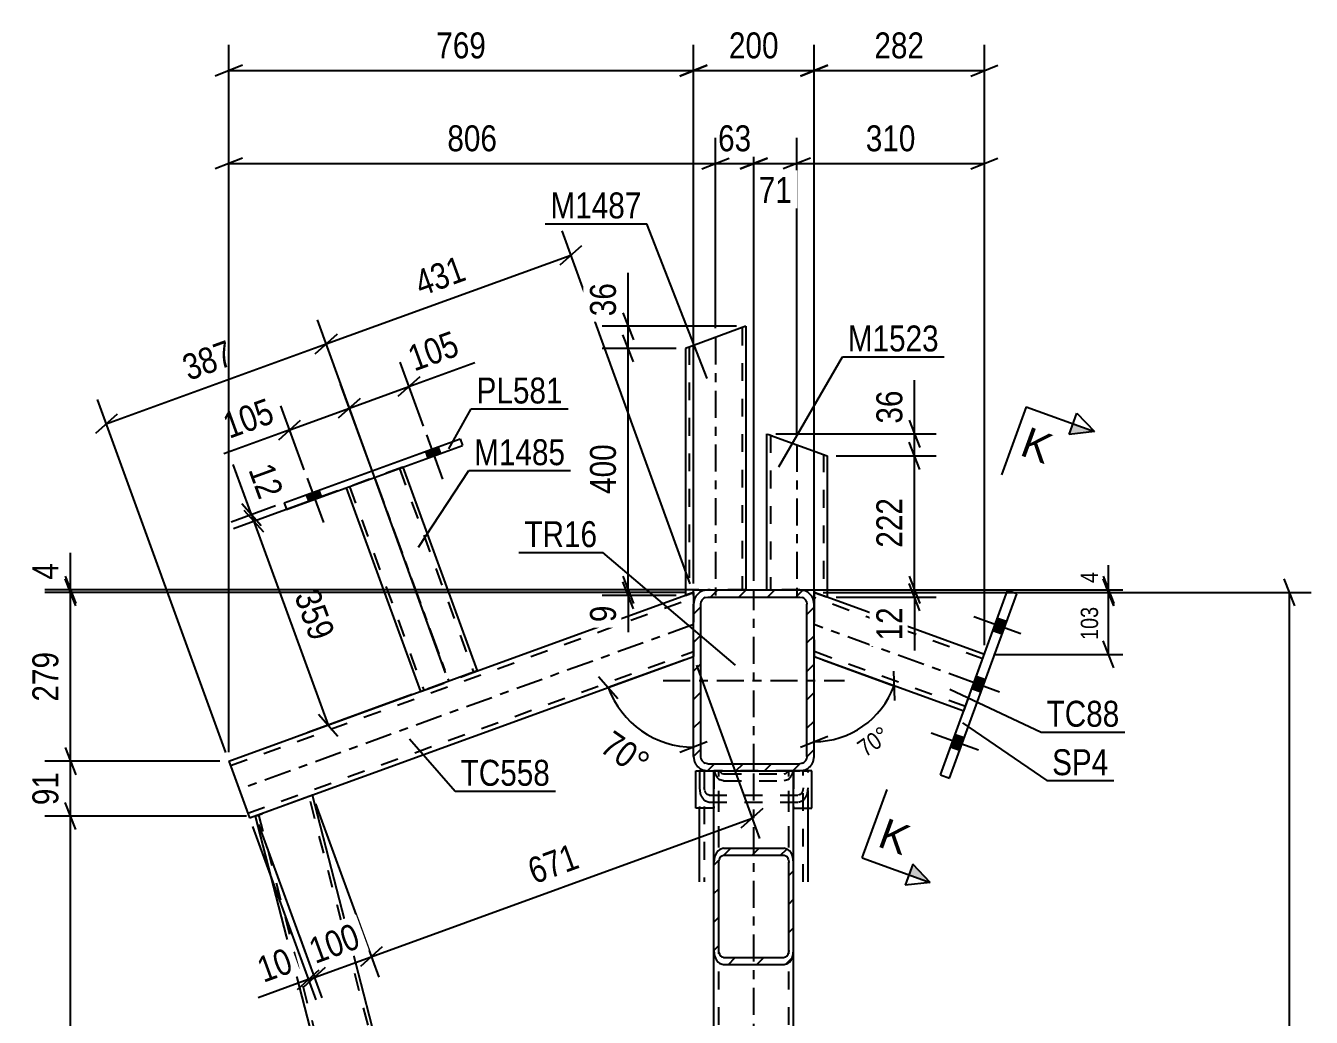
# Model space of a CAD drawing. Header units: millimetres. Extents: x -167 to 1022, y -666 to 175.
# Drawn here: x -12.6 to 129.3, y -425.6 to -316.1 of the extents above; entities that cross this region are included whole.
import ezdxf

# ---------------------------------------------------------------- set-up
doc = ezdxf.new("R2010")
doc.units = ezdxf.units.MM
doc.linetypes.add('DXK_LINE_DOT2', pattern=[3.9198, 1.9599, -1.9599])
doc.linetypes.add('DXK_LINE_DOT3', pattern=[5.9187, 2.979, -0.9799, 0.9799, -0.9799])
doc.styles.add('Arial', font='ARIAL.TTF', dxfattribs={"height": 0.2})
doc.styles.add('Arial Narrow', font='ARIALN.TTF', dxfattribs={"height": 0.2})

# ---------------------------------------------------------------- blocks, each defined once
blk = doc.blocks.new('Part-389677493-45055 - 45052')
at = {"color": 7, "linetype": 'DXK_LINE_DOT2'}
for p, q in [((61.77, -398.41), (62.31, -398.41)), ((61.77, -398.41), (61.77, -402.52)), ((62.31, -398.41), (62.31, -410.67)), ((73.24, -410.67), (73.24, -398.41)), ((73.24, -398.41), (73.77, -398.41)), ((73.77, -402.52), (73.77, -398.41)), ((61.77, -400.29), (61.85, -400.89)), ((62.35, -400.59), (62.31, -400.29)), ((62.84, -401.07), (62.63, -401.01)), ((62.84, -401.07), (72.71, -401.07)), ((72.91, -401.01), (72.71, -401.07)), ((73.24, -400.29), (73.2, -400.59)), ((73.69, -400.89), (73.77, -400.29)), ((62.43, -401.73), (62.84, -401.85)), ((62.84, -401.85), (72.71, -401.85)), ((72.71, -401.85), (73.11, -401.73))]:
    blk.add_line(p, q, dxfattribs=at)
at = {"color": 2, "linetype": 'Continuous'}
for p, q in [((61.77, -410.67), (61.77, -402.52)), ((73.77, -410.67), (73.77, -402.52))]:
    blk.add_line(p, q, dxfattribs=at)
at = {"color": 7, "linetype": 'DXK_LINE_DOT2'}
for centre, radius, start, end in [((63.23, -400.56), 1.42, 193.2949, 235.5336), ((63.04, -400.43), 0.709, 193.2949, 235.5336), ((72.51, -400.43), 0.709, 304.4664, 346.7051), ((72.31, -400.56), 1.42, 304.4664, 346.7051)]:
    blk.add_arc(centre, radius, start, end, dxfattribs=at)
blk = doc.blocks.new('Part-389677493-45057 - 45052')
at = {"linetype": 'Continuous'}
h = blk.add_hatch(dxfattribs=at)
h.set_pattern_fill('', scale=0.7, style=0, pattern_type=0)
h.set_pattern_definition([(45, (63.372, -418.2375), (-1.57154, 1.57154), [])])
h.paths.add_polyline_path([(63.37, -408.51), (63.37, -418.24), (63.45, -418.83), (63.68, -419.34), (64.03, -419.68), (64.44, -419.79), (71.11, -419.79), (71.51, -419.68), (71.86, -419.34), (72.09, -418.83), (72.17, -418.24), (72.17, -408.51), (72.09, -407.91), (71.86, -407.41), (71.51, -407.07), (71.11, -406.95), (64.44, -406.95), (64.03, -407.07), (63.68, -407.41), (63.45, -407.91)])
h.paths.add_polyline_path([(64.06, -407.96), (64.23, -407.79), (64.44, -407.73), (71.11, -407.73), (71.31, -407.79), (71.48, -407.96), (71.6, -408.21), (71.64, -408.51), (71.64, -418.24), (71.6, -418.54), (71.48, -418.79), (71.31, -418.96), (71.11, -419.02), (64.44, -419.02), (64.23, -418.96), (64.06, -418.79), (63.95, -418.54), (63.91, -418.24), (63.91, -408.51), (63.95, -408.21)])
at = {"color": 2, "linetype": 'Continuous'}
for p, q in [((63.37, -408.51), (63.37, -398.41)), ((72.17, -408.51), (72.17, -398.41)), ((64.44, -406.95), (64.03, -407.07)), ((64.44, -406.95), (71.11, -406.95)), ((71.51, -407.07), (71.11, -406.95)), ((63.45, -407.91), (63.37, -408.51)), ((63.37, -418.24), (63.37, -408.51)), ((63.91, -408.51), (63.95, -408.21)), ((63.91, -418.24), (63.91, -408.51)), ((64.23, -407.79), (64.44, -407.73)), ((64.44, -407.73), (71.11, -407.73)), ((71.11, -407.73), (71.31, -407.79)), ((71.6, -408.21), (71.64, -408.51)), ((71.64, -418.24), (71.64, -408.51)), ((72.17, -408.51), (72.09, -407.91)), ((72.17, -418.24), (72.17, -408.51)), ((63.37, -418.24), (63.45, -418.83)), ((63.95, -418.54), (63.91, -418.24)), ((71.64, -418.24), (71.6, -418.54)), ((72.09, -418.83), (72.17, -418.24)), ((64.03, -419.68), (64.44, -419.79)), ((64.44, -419.02), (64.23, -418.96)), ((64.44, -419.02), (71.11, -419.02)), ((64.44, -419.79), (71.11, -419.79)), ((71.31, -418.96), (71.11, -419.02)), ((71.11, -419.79), (71.51, -419.68))]:
    blk.add_line(p, q, dxfattribs=at)
at = {"color": 7, "linetype": 'DXK_LINE_DOT2'}
for p, q in [((72.17, -398.41), (63.37, -398.41)), ((63.45, -398.55), (63.43, -398.41)), ((63.91, -418.24), (63.91, -398.41)), ((64.02, -398.41), (64.06, -398.51)), ((64.06, -398.51), (64.23, -398.68)), ((64.23, -398.68), (64.44, -398.73)), ((64.44, -398.73), (71.11, -398.73)), ((71.11, -398.73), (71.31, -398.68)), ((71.31, -398.68), (71.48, -398.51)), ((71.48, -398.51), (71.53, -398.41)), ((71.64, -418.24), (71.64, -398.41)), ((72.11, -398.41), (72.09, -398.55)), ((64.44, -399.51), (64.03, -399.39)), ((64.44, -399.51), (71.11, -399.51)), ((71.51, -399.39), (71.11, -399.51)), ((63.37, -418.24), (63.37, -408.51)), ((72.17, -418.24), (72.17, -408.51))]:
    blk.add_line(p, q, dxfattribs=at)
for centre, start, end in [((64.83, -398.23), 193.2949, 235.5336), ((70.71, -398.23), 304.4664, 346.7051)]:
    blk.add_arc(centre, 1.42, start, end, dxfattribs=at)
at = {"color": 2, "linetype": 'Continuous'}
for centre, radius, start, end in [((64.83, -408.24), 1.42, 124.4664, 166.7051), ((70.71, -408.24), 1.42, 13.2949, 55.5336), ((64.64, -408.37), 0.709, 124.4664, 166.7051), ((70.91, -408.37), 0.709, 13.2949, 55.5336), ((64.64, -418.37), 0.709, 193.2949, 235.5336), ((70.91, -418.37), 0.709, 304.4664, 346.7051), ((64.83, -418.51), 1.42, 193.2949, 235.5336), ((70.71, -418.51), 1.42, 304.4664, 346.7051)]:
    blk.add_arc(centre, radius, start, end, dxfattribs=at)
blk = doc.blocks.new('Part-389677493-45116 - 45052')
at = {"color": 2, "linetype": 'Continuous'}
for p, q in [((88.39, -398.86), (95.8, -378.5)), ((89.39, -399.22), (96.8, -378.86)), ((96.8, -378.86), (95.8, -378.5)), ((88.39, -398.86), (89.39, -399.22))]:
    blk.add_line(p, q, dxfattribs=at)
blk = doc.blocks.new('Part-389677493-63098 - 45052')
at = {"color": 7, "linetype": 'DXK_LINE_DOT2'}
for p, q in [((61.11, -378.7), (60.22, -379.02)), ((61.11, -379.03), (61.11, -378.7)), ((61.11, -378.7), (61.11, -378.7)), ((10, -397.83), (61.11, -379.27)), ((61.11, -380.01), (61.11, -385.79)), ((11.91, -403.09), (61.11, -385.22)), ((31.71, -389.38), (36.47, -387.65)), ((30.95, -389.65), (31.71, -389.38)), ((9.81, -397.33), (9.92, -397.62))]:
    blk.add_line(p, q, dxfattribs=at)
at = {"color": 2, "linetype": 'Continuous'}
for p, q in [((61.11, -378.7), (61.11, -379.03)), ((36.47, -387.65), (60.22, -379.02)), ((61.11, -379.03), (61.11, -380.01)), ((12.09, -403.59), (61.11, -385.79)), ((9.81, -397.33), (30.95, -389.65)), ((9.81, -397.33), (10.18, -398.33)), ((10.18, -398.33), (12.09, -403.59))]:
    blk.add_line(p, q, dxfattribs=at)
at = {"color": 7, "linetype": 'DXK_LINE_DOT3'}
blk.add_line((61.11, -382.24), (10.95, -400.46), dxfattribs=at)
blk = doc.blocks.new('Part-389677493-45068 - 45052')
at = {"color": 7, "linetype": 'DXK_LINE_DOT2'}
for p, q in [((72.17, -398.41), (63.37, -398.41)), ((63.37, -418.24), (63.37, -398.41)), ((63.91, -591.08), (63.91, -398.41)), ((71.64, -591.08), (71.64, -398.41)), ((72.17, -418.24), (72.17, -398.41))]:
    blk.add_line(p, q, dxfattribs=at)
at = {"color": 7, "linetype": 'DXK_LINE_DOT3'}
blk.add_line((67.77, -591.08), (67.77, -398.41), dxfattribs=at)
at = {"color": 2, "linetype": 'Continuous'}
for p, q in [((63.37, -571.25), (63.37, -418.24)), ((72.17, -571.25), (72.17, -418.24))]:
    blk.add_line(p, q, dxfattribs=at)
blk = doc.blocks.new('Part-389677493-45115 - 45052')
at = {"color": 2, "linetype": 'Continuous'}
for p, q in [((74.44, -378.7), (74.44, -379.84)), ((74.44, -379.84), (74.44, -380.01)), ((93.23, -385.54), (75.87, -379.22)), ((90.95, -391.81), (74.44, -385.8))]:
    blk.add_line(p, q, dxfattribs=at)
at = {"color": 7, "linetype": 'DXK_LINE_DOT2'}
for p, q in [((75.87, -379.22), (74.44, -378.7)), ((74.44, -379.27), (74.44, -378.7)), ((93.05, -386.04), (74.44, -379.27)), ((74.44, -380.01), (74.44, -385.8)), ((91.13, -391.31), (74.44, -385.23)), ((90.95, -391.81), (93.23, -385.54))]:
    blk.add_line(p, q, dxfattribs=at)
at = {"color": 7, "linetype": 'DXK_LINE_DOT3'}
blk.add_line((92.09, -388.68), (74.44, -382.25), dxfattribs=at)
blk = doc.blocks.new('Part-389677493-68770 - 45052')
at = {"color": 7, "linetype": 'DXK_LINE_DOT2'}
for p, q in [((29.03, -364.87), (22.77, -367.15)), ((28.66, -365.01), (36.84, -387.51)), ((29.03, -364.88), (29.03, -364.87)), ((29.03, -364.87), (29.03, -364.88)), ((22.77, -367.15), (22.77, -367.16)), ((22.77, -367.16), (22.77, -367.15)), ((23.14, -367.01), (31.33, -389.51)), ((31.33, -389.51), (31.36, -389.5)), ((31.36, -389.5), (31.42, -389.48)), ((31.42, -389.48), (31.44, -389.47)), ((31.44, -389.47), (31.56, -389.43))]:
    blk.add_line(p, q, dxfattribs=at)
at = {"color": 7, "linetype": 'DXK_LINE_DOT3'}
blk.add_line((25.9, -366.01), (34.09, -388.51), dxfattribs=at)
at = {"color": 2, "linetype": 'Continuous'}
for p, q in [((29.03, -364.88), (37.22, -387.37)), ((22.77, -367.16), (30.96, -389.65)), ((37.22, -387.37), (31.71, -389.38)), ((30.96, -389.65), (31.71, -389.38))]:
    blk.add_line(p, q, dxfattribs=at)
blk = doc.blocks.new('Part-389677493-68776 - 45052')
at = {"color": 2, "linetype": 'Continuous'}
for p, q in [((66.88, -349.32), (60.22, -351.75)), ((66.88, -349.32), (66.88, -378.41)), ((60.22, -351.75), (60.22, -379.03)), ((60.22, -379.03), (61.11, -378.7)), ((61.11, -378.7), (61.11, -378.41)), ((61.11, -378.41), (62.71, -378.41))]:
    blk.add_line(p, q, dxfattribs=at)
at = {"color": 7, "linetype": 'DXK_LINE_DOT3'}
blk.add_line((63.55, -350.54), (63.55, -379.03), dxfattribs=at)
at = {"color": 7, "linetype": 'DXK_LINE_DOT2'}
for p, q in [((66.48, -349.47), (66.48, -378.41)), ((60.62, -351.6), (60.65, -351.59)), ((60.62, -351.6), (60.62, -378.88)), ((66.88, -378.41), (62.71, -378.41))]:
    blk.add_line(p, q, dxfattribs=at)
blk = doc.blocks.new('Part-389677493-63100 - 45052')
at = {"color": 2, "linetype": 'Continuous'}
for p, q in [((19.05, -401.1), (13.52, -403.12)), ((63.37, -572.9), (19.05, -401.1)), ((12.76, -403.39), (12.82, -403.37)), ((61.18, -591.08), (12.76, -403.39)), ((12.82, -403.37), (13.52, -403.12))]:
    blk.add_line(p, q, dxfattribs=at)
at = {"color": 7, "linetype": 'DXK_LINE_DOT2'}
for p, q in [((63.37, -574.5), (18.68, -401.24)), ((19, -401.12), (19.05, -401.1)), ((12.98, -403.31), (13.52, -403.12)), ((13.17, -403.25), (13.14, -403.26)), ((13.14, -403.26), (13.17, -403.25)), ((61.59, -591.08), (13.14, -403.26)), ((13.23, -403.22), (13.17, -403.25))]:
    blk.add_line(p, q, dxfattribs=at)
blk = doc.blocks.new('Part-389677493-45162 - 45052')
at = {"color": 7, "linetype": 'DXK_LINE_DOT2'}
for p, q in [((72.84, -398.41), (72.17, -398.41)), ((72.17, -398.41), (72.17, -402.52))]:
    blk.add_line(p, q, dxfattribs=at)
at = {"color": 2, "linetype": 'Continuous'}
for p, q in [((74.17, -398.41), (72.84, -398.41)), ((74.17, -402.52), (74.17, -398.41)), ((72.17, -402.52), (74.17, -402.52))]:
    blk.add_line(p, q, dxfattribs=at)
blk = doc.blocks.new('Part-389677493-45163 - 45052')
at = {"color": 2, "linetype": 'Continuous'}
for p, q in [((61.37, -398.41), (62.71, -398.41)), ((61.37, -402.52), (61.37, -398.41)), ((63.37, -402.52), (61.37, -402.52))]:
    blk.add_line(p, q, dxfattribs=at)
at = {"color": 7, "linetype": 'DXK_LINE_DOT2'}
for p, q in [((62.71, -398.41), (63.37, -398.41)), ((63.37, -398.41), (63.37, -402.52))]:
    blk.add_line(p, q, dxfattribs=at)
blk = doc.blocks.new('Bolt-389677493-68784 - 45052')
at = {"linetype": 'Continuous'}
for points in [[(32.89, -362.62), (31.52, -363.12), (31.79, -363.87), (33.17, -363.37)], [(19.74, -367.41), (18.36, -367.91), (18.63, -368.66), (20.01, -368.16)]]:
    blk.add_hatch(color=1, dxfattribs=at).paths.add_polyline_path(points)
at = {"color": 1, "linetype": 'Continuous'}
for p, q in [((31.64, -361.3), (33.41, -366.19)), ((31.52, -363.12), (31.79, -363.87)), ((32.89, -362.62), (33.17, -363.37)), ((18.48, -366.09), (20.26, -370.98)), ((19.74, -367.41), (20.01, -368.16)), ((18.36, -367.91), (18.63, -368.66))]:
    blk.add_line(p, q, dxfattribs=at)
blk = doc.blocks.new('Part-389677493-45165 - 45052')
at = {"linetype": 'Continuous'}
h = blk.add_hatch(dxfattribs=at)
h.set_pattern_fill('', scale=0.7, style=0, pattern_type=0)
h.set_pattern_definition([(45, (61.1054, -396.8118), (-1.57154, 1.57154), [])])
h.paths.add_polyline_path([(61.11, -380.01), (61.11, -396.81), (61.23, -397.42), (61.57, -397.94), (62.09, -398.29), (62.71, -398.41), (72.84, -398.41), (73.45, -398.29), (73.97, -397.94), (74.32, -397.42), (74.44, -396.81), (74.44, -380.01), (74.32, -379.4), (73.97, -378.88), (73.45, -378.53), (72.84, -378.41), (62.71, -378.41), (62.09, -378.53), (61.57, -378.88), (61.23, -379.4)])
h.paths.add_polyline_path([(62.14, -379.45), (62.4, -379.27), (62.71, -379.21), (72.84, -379.21), (73.14, -379.27), (73.4, -379.45), (73.58, -379.71), (73.64, -380.01), (73.64, -396.81), (73.58, -397.12), (73.4, -397.38), (73.14, -397.55), (72.84, -397.61), (62.71, -397.61), (62.4, -397.55), (62.14, -397.38), (61.97, -397.12), (61.91, -396.81), (61.91, -380.01), (61.97, -379.71)])
at = {"color": 2, "linetype": 'Continuous'}
for p, q in [((62.71, -378.41), (62.09, -378.53)), ((62.71, -378.41), (72.84, -378.41)), ((73.45, -378.53), (72.84, -378.41)), ((61.23, -379.4), (61.11, -380.01)), ((61.11, -396.81), (61.11, -380.01)), ((61.91, -380.01), (61.97, -379.71)), ((61.91, -396.81), (61.91, -380.01)), ((62.4, -379.27), (62.71, -379.21)), ((62.71, -379.21), (72.84, -379.21)), ((72.84, -379.21), (73.14, -379.27)), ((73.58, -379.71), (73.64, -380.01)), ((73.64, -396.81), (73.64, -380.01)), ((74.44, -380.01), (74.32, -379.4)), ((74.44, -396.81), (74.44, -380.01)), ((61.11, -396.81), (61.23, -397.42)), ((61.97, -397.12), (61.91, -396.81)), ((73.64, -396.81), (73.58, -397.12)), ((74.32, -397.42), (74.44, -396.81)), ((62.09, -398.29), (62.71, -398.41)), ((62.71, -397.61), (62.4, -397.55)), ((62.71, -397.61), (72.84, -397.61)), ((62.71, -398.41), (72.84, -398.41)), ((73.14, -397.55), (72.84, -397.61)), ((72.84, -398.41), (73.45, -398.29))]:
    blk.add_line(p, q, dxfattribs=at)
at = {"color": 7, "linetype": 'DXK_LINE_DOT3'}
for p, q in [((67.77, -398.41), (67.77, -378.41)), ((57.77, -388.41), (77.77, -388.41))]:
    blk.add_line(p, q, dxfattribs=at)
at = {"color": 2, "linetype": 'Continuous'}
for centre, radius, start, end in [((62.71, -380.01), 1.6, 112.5, 157.5), ((72.84, -380.01), 1.6, 22.5, 67.5), ((62.71, -380.01), 0.8, 112.5, 157.5), ((72.84, -380.01), 0.8, 22.5, 67.5), ((62.71, -396.81), 0.8, 202.5, 247.5), ((72.84, -396.81), 0.8, 292.5, 337.5), ((62.71, -396.81), 1.6, 202.5, 247.5), ((72.84, -396.81), 1.6, 292.5, 337.5)]:
    blk.add_arc(centre, radius, start, end, dxfattribs=at)
blk = doc.blocks.new('Bolt-389677493-45222 - 45052')
at = {"linetype": 'Continuous'}
for points in [[(95.18, -383.31), (95.68, -381.93), (94.68, -381.57), (94.18, -382.94)], [(95.18, -383.31), (95.68, -381.93), (94.68, -381.57), (94.18, -382.94)], [(95.18, -383.31), (95.68, -381.93), (94.68, -381.57), (94.18, -382.94)], [(92.84, -389.73), (93.35, -388.35), (92.34, -387.99), (91.84, -389.36)], [(92.84, -389.73), (93.35, -388.35), (92.34, -387.99), (91.84, -389.36)], [(90.51, -396.15), (91.01, -394.77), (90.01, -394.41), (89.5, -395.79)], [(90.51, -396.15), (91.01, -394.77), (90.01, -394.41), (89.5, -395.79)], [(90.51, -396.15), (91.01, -394.77), (90.01, -394.41), (89.5, -395.79)]]:
    blk.add_hatch(color=1, dxfattribs=at).paths.add_polyline_path(points)
at = {"color": 1, "linetype": 'Continuous'}
for p, q in [((97.25, -383.28), (92.05, -381.39)), ((97.25, -383.28), (92.05, -381.39)), ((97.25, -383.28), (92.05, -381.39)), ((95.68, -381.93), (94.68, -381.57)), ((95.68, -381.93), (94.68, -381.57)), ((95.68, -381.93), (94.68, -381.57)), ((95.18, -383.31), (94.18, -382.94)), ((95.18, -383.31), (94.18, -382.94)), ((95.18, -383.31), (94.18, -382.94)), ((94.91, -389.7), (89.71, -387.81)), ((94.91, -389.7), (89.71, -387.81)), ((93.35, -388.35), (92.34, -387.99)), ((93.35, -388.35), (92.34, -387.99)), ((92.84, -389.73), (91.84, -389.36)), ((92.84, -389.73), (91.84, -389.36)), ((92.57, -396.12), (87.37, -394.23)), ((92.57, -396.12), (87.37, -394.23)), ((92.57, -396.12), (87.37, -394.23)), ((91.01, -394.77), (90.01, -394.41)), ((91.01, -394.77), (90.01, -394.41)), ((91.01, -394.77), (90.01, -394.41)), ((90.51, -396.15), (89.5, -395.79)), ((90.51, -396.15), (89.5, -395.79)), ((90.51, -396.15), (89.5, -395.79))]:
    blk.add_line(p, q, dxfattribs=at)
blk = doc.blocks.new('Part-389677493-68771 - 45052')
at = {"color": 2, "linetype": 'Continuous'}
for p, q in [((15.92, -368.8), (35.34, -361.73)), ((35.34, -361.73), (35.61, -362.48)), ((16.19, -369.55), (35.61, -362.48)), ((15.92, -368.8), (16.19, -369.55))]:
    blk.add_line(p, q, dxfattribs=at)
blk = doc.blocks.new('Part-389677493-68775 - 45052')
at = {"color": 2, "linetype": 'Continuous'}
for p, q in [((69.2, -378.41), (69.2, -361.19)), ((69.2, -361.19), (69.26, -361.21)), ((69.26, -361.21), (69.43, -361.27)), ((69.43, -361.27), (70, -361.48)), ((70, -361.48), (75.87, -363.62)), ((75.87, -363.62), (75.87, -379.22)), ((72.84, -378.41), (74.44, -378.41)), ((74.44, -378.41), (74.44, -378.7)), ((74.44, -378.7), (75.81, -379.2)), ((75.87, -379.22), (75.81, -379.2))]:
    blk.add_line(p, q, dxfattribs=at)
at = {"color": 7, "linetype": 'DXK_LINE_DOT2'}
for p, q in [((69.43, -361.27), (69.85, -361.42)), ((69.6, -361.33), (69.6, -378.41)), ((69.6, -361.33), (69.63, -361.35)), ((69.69, -361.37), (70, -361.48)), ((75.47, -363.47), (75.47, -379.08)), ((72.84, -378.41), (69.2, -378.41))]:
    blk.add_line(p, q, dxfattribs=at)
at = {"color": 7, "linetype": 'DXK_LINE_DOT3'}
blk.add_line((72.53, -362.4), (72.53, -379.22), dxfattribs=at)
blk = doc.blocks.new('Bolt-389677493-68783 - 45052')
at = {"linetype": 'Continuous'}
for points in [[(32.89, -362.62), (31.52, -363.12), (31.79, -363.87), (33.17, -363.37)], [(19.74, -367.41), (18.36, -367.91), (18.63, -368.66), (20.01, -368.16)]]:
    blk.add_hatch(color=1, dxfattribs=at).paths.add_polyline_path(points)
at = {"color": 1, "linetype": 'Continuous'}
for p, q in [((31.64, -361.3), (33.41, -366.19)), ((31.52, -363.12), (31.79, -363.87)), ((32.89, -362.62), (33.17, -363.37)), ((18.48, -366.09), (20.26, -370.98)), ((19.74, -367.41), (20.01, -368.16)), ((18.36, -367.91), (18.63, -368.66))]:
    blk.add_line(p, q, dxfattribs=at)
blk = doc.blocks.new('StraightDimension-389677493-67760 - 45052')
at = {"color": 7, "linetype": 'Continuous'}
for p, q in [((61.11, -377.7), (61.11, -318.23)), ((74.44, -379.01), (74.44, -318.23)), ((62.61, -320.48), (59.61, -321.68)), ((72.94, -321.68), (75.94, -320.48)), ((61.11, -321.08), (74.44, -321.08))]:
    blk.add_line(p, q, dxfattribs=at)
at = {"color": 0}
blk.add_wipeout([(71.11, -320.33), (71.11, -316.13), (64.43, -316.13), (64.43, -320.33)], dxfattribs=at)
at = {"color": 3, "style": 'Arial Narrow'}
blk.add_text('200', height=2.863, dxfattribs=at).set_placement((65.03, -319.73))
blk = doc.blocks.new('AngleDimension-389677493-49390 - 45052')
at = {"color": 7, "linetype": 'Continuous'}
for p, q in [((83.25, -389), (74.44, -385.8)), ((74.44, -395.17), (74.44, -385.8)), ((75.38, -386.14), (83.25, -389)), ((83.2, -387.39), (83.3, -390.62)), ((72.94, -395.77), (75.94, -394.57))]:
    blk.add_line(p, q, dxfattribs=at)
blk.add_arc((74.44, -385.8), 9.38, 270, 340, dxfattribs=at)
at = {"color": 0}
blk.add_wipeout([(83.53, -395.03), (81.92, -392.73), (78.4, -395.2), (80, -397.5)], dxfattribs=at)
at = {"color": 3, "style": 'Arial Narrow'}
blk.add_text('70°', height=1.909, rotation=35.002, dxfattribs=at).set_placement((80.1, -396.94))
blk = doc.blocks.new('StraightDimension-389677493-49614 - 45052')
at = {"color": 7, "linetype": 'Continuous'}
for p, q in [((127.52, -380.2), (126.32, -377.2)), ((75.44, -378.7), (129.32, -378.7)), ((126.92, -591.08), (126.92, -378.7))]:
    blk.add_line(p, q, dxfattribs=at)
blk = doc.blocks.new('StraightDimension-389677493-49928 - 45052')
at = {"color": 7, "linetype": 'Continuous'}
for p, q in [((106.93, -378.41), (106.93, -375.69)), ((106.93, -378.41), (106.93, -375.69)), ((106.33, -376.91), (107.53, -379.91)), ((107.53, -380.2), (106.33, -377.2)), ((73.84, -378.41), (108.53, -378.41)), ((75.44, -378.7), (108.53, -378.7)), ((106.93, -378.7), (106.93, -378.41))]:
    blk.add_line(p, q, dxfattribs=at)
at = {"color": 0}
blk.add_wipeout([(106.18, -376.04), (103.38, -376.04), (103.38, -378.06), (106.18, -378.06)], dxfattribs=at)
at = {"color": 3, "style": 'Arial Narrow'}
blk.add_text('4', height=1.91, rotation=90.0002, dxfattribs=at).set_placement((105.78, -377.66))
blk = doc.blocks.new('StraightDimension-389677493-49929 - 45052')
at = {"color": 7, "linetype": 'Continuous'}
for p, q in [((106.33, -377.2), (107.53, -380.2)), ((75.44, -378.7), (108.53, -378.7)), ((106.93, -385.54), (106.93, -378.7)), ((107.53, -387.04), (106.33, -384.04)), ((94.23, -385.54), (108.53, -385.54))]:
    blk.add_line(p, q, dxfattribs=at)
at = {"color": 0}
blk.add_wipeout([(106.18, -379.9), (103.38, -379.9), (103.38, -384.35), (106.18, -384.35)], dxfattribs=at)
at = {"color": 3, "style": 'Arial Narrow'}
blk.add_text('103', height=1.909, rotation=90.0002, dxfattribs=at).set_placement((105.78, -383.95))
blk = doc.blocks.new('StraightDimension-389677493-67759 - 45052')
at = {"color": 7, "linetype": 'Continuous'}
for p, q in [((74.44, -379.01), (74.44, -318.23)), ((93.23, -384.54), (93.23, -318.23)), ((75.94, -320.48), (72.94, -321.68)), ((91.73, -321.68), (94.73, -320.48)), ((74.44, -321.08), (93.23, -321.08))]:
    blk.add_line(p, q, dxfattribs=at)
at = {"color": 0}
blk.add_wipeout([(87.18, -320.33), (87.18, -316.13), (80.49, -316.13), (80.49, -320.33)], dxfattribs=at)
at = {"color": 3, "style": 'Arial Narrow'}
blk.add_text('282', height=2.863, dxfattribs=at).set_placement((81.09, -319.73))
blk = doc.blocks.new('StraightDimension-389677493-67761 - 45052')
at = {"color": 7, "linetype": 'Continuous'}
for p, q in [((9.81, -396.33), (9.81, -318.23)), ((61.11, -377.7), (61.11, -318.23)), ((11.31, -320.48), (8.31, -321.68)), ((59.61, -321.68), (62.61, -320.48)), ((9.81, -321.08), (61.11, -321.08))]:
    blk.add_line(p, q, dxfattribs=at)
at = {"color": 0}
blk.add_wipeout([(38.8, -320.33), (38.8, -316.13), (32.12, -316.13), (32.12, -320.33)], dxfattribs=at)
at = {"color": 3, "style": 'Arial Narrow'}
blk.add_text('769', height=2.863, dxfattribs=at).set_placement((32.72, -319.73))
blk = doc.blocks.new('AngleDimension-389677493-67955 - 45052')
at = {"color": 7, "linetype": 'Continuous'}
for p, q in [((51.71, -389.2), (61.11, -385.79)), ((61.11, -395.79), (61.11, -385.79)), ((60.17, -386.13), (51.71, -389.2)), ((50.63, -388), (52.78, -390.41)), ((62.61, -395.19), (59.61, -396.39))]:
    blk.add_line(p, q, dxfattribs=at)
blk.add_arc((61.11, -385.79), 10, 199.9611, 270, dxfattribs=at)
at = {"color": 0}
blk.add_wipeout([(55.08, -400.01), (57.5, -396.57), (52.21, -392.86), (49.8, -396.3)], dxfattribs=at)
at = {"color": 3, "style": 'Arial Narrow'}
blk.add_text('70°', height=2.863, rotation=-35.0192, dxfattribs=at).set_placement((50.63, -396.16))
blk = doc.blocks.new('StraightDimension-389677493-74671 - 45052')
at = {"color": 7, "linetype": 'Continuous'}
for p, q in [((21.83, -367.5), (10.34, -371.68)), ((13.67, -372.06), (11.52, -369.65)), ((12.59, -370.86), (20.78, -393.35)), ((30.02, -389.99), (18.52, -394.17)), ((19.7, -392.15), (21.86, -394.56))]:
    blk.add_line(p, q, dxfattribs=at)
at = {"color": 0}
blk.add_wipeout([(18.53, -384.99), (22.48, -383.55), (20.2, -377.27), (16.25, -378.71)], dxfattribs=at)
at = {"color": 3, "style": 'Arial Narrow'}
blk.add_text('359', height=2.863, rotation=-70.004, dxfattribs=at).set_placement((17.02, -379.07))
blk = doc.blocks.new('StraightDimension-389677493-74614 - 45052')
at = {"color": 7, "linetype": 'Continuous'}
for p, q in [((60.76, -377.76), (46.61, -338.78)), ((46.38, -342.54), (48.79, -340.38)), ((20.56, -351.27), (47.58, -341.46)), ((33.75, -387.57), (19.59, -348.59)), ((21.77, -350.2), (19.36, -352.35))]:
    blk.add_line(p, q, dxfattribs=at)
at = {"color": 0}
blk.add_wipeout([(36.96, -344.52), (35.52, -340.57), (29.24, -342.85), (30.67, -346.8)], dxfattribs=at)
at = {"color": 3, "style": 'Arial Narrow'}
blk.add_text('431', height=2.863, rotation=19.9618, dxfattribs=at).set_placement((31.03, -346.03))
blk = doc.blocks.new('StraightDimension-389677493-74615 - 45052')
at = {"color": 7, "linetype": 'Continuous'}
for p, q in [((33.75, -387.57), (19.59, -348.59)), ((19.36, -352.35), (21.77, -350.2)), ((-3.71, -360.09), (20.56, -351.27)), ((9.47, -396.39), (-4.68, -357.41)), ((-2.51, -359.01), (-4.92, -361.17))]:
    blk.add_line(p, q, dxfattribs=at)
at = {"color": 0}
blk.add_wipeout([(11.31, -353.83), (9.88, -349.89), (3.59, -352.17), (5.03, -356.12)], dxfattribs=at)
at = {"color": 3, "style": 'Arial Narrow'}
blk.add_text('387', height=2.863, rotation=19.9618, dxfattribs=at).set_placement((5.39, -355.35))
blk = doc.blocks.new('StraightDimension-389677493-74672 - 45052')
at = {"color": 7, "linetype": 'Continuous'}
for p, q in [((21.83, -367.5), (10.34, -371.68)), ((11.24, -368.9), (13.4, -371.31)), ((14.98, -369.14), (10.07, -370.93)), ((13.67, -372.06), (11.52, -369.65)), ((12.32, -370.11), (12.59, -370.86))]:
    blk.add_line(p, q, dxfattribs=at)
at = {"color": 0}
blk.add_wipeout([(12.85, -369.36), (16.79, -367.92), (15.13, -363.36), (11.18, -364.79)], dxfattribs=at)
at = {"color": 7, "linetype": 'Continuous'}
blk.add_line((12.32, -370.11), (10.3, -364.56), dxfattribs=at)
blk.add_line((12.32, -370.11), (10.3, -364.56), dxfattribs=at)
at = {"color": 3, "style": 'Arial Narrow'}
blk.add_text('12', height=2.863, rotation=-70.004, dxfattribs=at).set_placement((11.95, -365.15))
blk = doc.blocks.new('StraightDimension-389677493-74693 - 45052')
at = {"color": 7, "linetype": 'Continuous'}
for p, q in [((31.29, -360.36), (28.72, -353.29)), ((25.56, -365.07), (22.14, -355.69)), ((23.12, -358.36), (29.69, -355.97)), ((30.9, -354.89), (28.49, -357.05)), ((21.91, -359.44), (24.32, -357.29))]:
    blk.add_line(p, q, dxfattribs=at)
at = {"color": 0}
blk.add_wipeout([(36.21, -352.8), (34.78, -348.85), (28.49, -351.14), (29.93, -355.09)], dxfattribs=at)
at = {"color": 7, "linetype": 'Continuous'}
blk.add_line((29.69, -355.97), (36.96, -353.33), dxfattribs=at)
blk.add_line((29.69, -355.97), (36.96, -353.33), dxfattribs=at)
at = {"color": 3, "style": 'Arial Narrow'}
blk.add_text('105', height=2.863, rotation=20.002, dxfattribs=at).set_placement((30.29, -354.32))
blk = doc.blocks.new('StraightDimension-389677493-74694 - 45052')
at = {"color": 7, "linetype": 'Continuous'}
for p, q in [((25.56, -365.07), (22.14, -355.69)), ((24.32, -357.29), (21.91, -359.44)), ((18.14, -365.15), (15.56, -358.08)), ((16.54, -360.76), (23.12, -358.36)), ((15.33, -361.84), (17.74, -359.68))]:
    blk.add_line(p, q, dxfattribs=at)
at = {"color": 0}
blk.add_wipeout([(15.79, -360.23), (14.35, -356.29), (8.07, -358.57), (9.51, -362.52)], dxfattribs=at)
at = {"color": 7, "linetype": 'Continuous'}
blk.add_line((16.54, -360.76), (9.27, -363.4), dxfattribs=at)
blk.add_line((16.54, -360.76), (9.27, -363.4), dxfattribs=at)
at = {"color": 3, "style": 'Arial Narrow'}
blk.add_text('105', height=2.863, rotation=20.002, dxfattribs=at).set_placement((9.87, -361.75))
blk = doc.blocks.new('StraightDimension-389677493-74740 - 45052')
at = {"color": 7, "linetype": 'Continuous'}
for p, q in [((72.53, -361.4), (72.53, -328.49)), ((93.23, -384.54), (93.23, -328.49)), ((74.03, -330.74), (71.03, -331.94)), ((72.53, -331.34), (93.23, -331.34)), ((91.73, -331.94), (94.73, -330.74))]:
    blk.add_line(p, q, dxfattribs=at)
at = {"color": 0}
blk.add_wipeout([(86.23, -330.59), (86.23, -326.39), (79.54, -326.39), (79.54, -330.59)], dxfattribs=at)
at = {"color": 3, "style": 'Arial Narrow'}
blk.add_text('310', height=2.863, dxfattribs=at).set_placement((80.14, -329.99))
blk = doc.blocks.new('StraightDimension-389677493-74741 - 45052')
at = {"color": 7, "linetype": 'Continuous'}
for p, q in [((67.77, -377.41), (67.77, -328.94)), ((72.53, -361.4), (72.53, -328.94)), ((66.27, -331.94), (69.27, -330.74)), ((67.77, -331.34), (72.53, -331.34)), ((74.03, -330.74), (71.03, -331.94))]:
    blk.add_line(p, q, dxfattribs=at)
at = {"color": 0}
blk.add_wipeout([(72.58, -336.29), (72.58, -332.09), (67.72, -332.09), (67.72, -336.29)], dxfattribs=at)
at = {"color": 3, "style": 'Arial Narrow'}
blk.add_text('71', height=2.863, dxfattribs=at).set_placement((68.32, -335.69))
blk = doc.blocks.new('StraightDimension-389677493-74742 - 45052')
at = {"color": 7, "linetype": 'Continuous'}
for p, q in [((63.55, -349.54), (63.55, -328.49)), ((67.77, -377.41), (67.77, -328.49)), ((62.05, -331.94), (65.05, -330.74)), ((63.55, -331.34), (67.77, -331.34)), ((69.27, -330.74), (66.27, -331.94))]:
    blk.add_line(p, q, dxfattribs=at)
at = {"color": 0}
blk.add_wipeout([(68.09, -330.59), (68.09, -326.39), (63.23, -326.39), (63.23, -330.59)], dxfattribs=at)
at = {"color": 3, "style": 'Arial Narrow'}
blk.add_text('63', height=2.863, dxfattribs=at).set_placement((63.83, -329.99))
blk = doc.blocks.new('StraightDimension-389677493-74743 - 45052')
at = {"color": 7, "linetype": 'Continuous'}
for p, q in [((9.81, -396.33), (9.81, -328.49)), ((63.55, -349.54), (63.55, -328.49)), ((11.31, -330.74), (8.31, -331.94)), ((9.81, -331.34), (63.55, -331.34)), ((62.05, -331.94), (65.05, -330.74))]:
    blk.add_line(p, q, dxfattribs=at)
at = {"color": 0}
blk.add_wipeout([(40.02, -330.59), (40.02, -326.39), (33.34, -326.39), (33.34, -330.59)], dxfattribs=at)
at = {"color": 3, "style": 'Arial Narrow'}
blk.add_text('806', height=2.863, dxfattribs=at).set_placement((33.94, -329.99))
blk = doc.blocks.new('StraightDimension-389677493-75354 - 45052')
at = {"color": 7, "linetype": 'Continuous'}
for p, q in [((53.9, -349.32), (53.9, -343.42)), ((53.9, -349.32), (53.9, -343.42)), ((53.3, -347.82), (54.5, -350.82)), ((65.88, -349.32), (51.05, -349.32)), ((54.5, -353.25), (53.3, -350.25)), ((53.9, -351.75), (53.9, -349.32)), ((59.22, -351.75), (51.05, -351.75))]:
    blk.add_line(p, q, dxfattribs=at)
at = {"color": 0}
blk.add_wipeout([(53.15, -343.94), (48.95, -343.94), (48.95, -348.8), (53.15, -348.8)], dxfattribs=at)
at = {"color": 3, "style": 'Arial Narrow'}
blk.add_text('36', height=2.863, rotation=90.0002, dxfattribs=at).set_placement((52.55, -348.2))
blk = doc.blocks.new('StraightDimension-389677493-75355 - 45052')
at = {"color": 7, "linetype": 'Continuous'}
for p, q in [((54.5, -353.25), (53.3, -350.25)), ((59.22, -351.75), (51.05, -351.75)), ((53.9, -378.41), (53.9, -351.75)), ((53.3, -376.91), (54.5, -379.91)), ((61.71, -378.41), (51.05, -378.41))]:
    blk.add_line(p, q, dxfattribs=at)
at = {"color": 0}
blk.add_wipeout([(53.15, -361.74), (48.95, -361.74), (48.95, -368.42), (53.15, -368.42)], dxfattribs=at)
at = {"color": 3, "style": 'Arial Narrow'}
blk.add_text('400', height=2.863, rotation=90.0002, dxfattribs=at).set_placement((52.55, -367.82))
blk = doc.blocks.new('StraightDimension-389677493-75356 - 45052')
at = {"color": 7, "linetype": 'Continuous'}
for p, q in [((53.3, -376.91), (54.5, -379.91)), ((54.5, -380.53), (53.3, -377.53)), ((61.71, -378.41), (51.05, -378.41)), ((53.9, -379.03), (53.9, -378.41)), ((59.22, -379.03), (51.05, -379.03)), ((53.9, -379.03), (53.9, -383.1)), ((53.9, -379.03), (53.9, -383.1))]:
    blk.add_line(p, q, dxfattribs=at)
at = {"color": 0}
blk.add_wipeout([(53.15, -379.55), (48.95, -379.55), (48.95, -382.58), (53.15, -382.58)], dxfattribs=at)
at = {"color": 3, "style": 'Arial Narrow'}
blk.add_text('9', height=2.86, rotation=90.0002, dxfattribs=at).set_placement((52.55, -381.98))
blk = doc.blocks.new('StraightDimension-389677493-75408 - 45052')
at = {"color": 7, "linetype": 'Continuous'}
for p, q in [((85.52, -361.19), (85.52, -355.28)), ((85.52, -361.19), (85.52, -355.28)), ((84.92, -359.69), (86.12, -362.69)), ((70.2, -361.19), (87.92, -361.19)), ((85.52, -363.62), (85.52, -361.19)), ((86.12, -365.12), (84.92, -362.12)), ((76.87, -363.62), (87.92, -363.62))]:
    blk.add_line(p, q, dxfattribs=at)
at = {"color": 0}
blk.add_wipeout([(84.77, -355.81), (80.57, -355.81), (80.57, -360.66), (84.77, -360.66)], dxfattribs=at)
at = {"color": 3, "style": 'Arial Narrow'}
blk.add_text('36', height=2.863, rotation=90.0002, dxfattribs=at).set_placement((84.17, -360.06))
blk = doc.blocks.new('StraightDimension-389677493-75409 - 45052')
at = {"color": 7, "linetype": 'Continuous'}
for p, q in [((86.12, -365.12), (84.92, -362.12)), ((76.87, -363.62), (87.92, -363.62)), ((85.52, -378.41), (85.52, -363.62)), ((84.92, -376.91), (86.12, -379.91)), ((73.84, -378.41), (87.92, -378.41))]:
    blk.add_line(p, q, dxfattribs=at)
at = {"color": 0}
blk.add_wipeout([(84.77, -367.67), (80.57, -367.67), (80.57, -374.36), (84.77, -374.36)], dxfattribs=at)
at = {"color": 3, "style": 'Arial Narrow'}
blk.add_text('222', height=2.863, rotation=90.0002, dxfattribs=at).set_placement((84.17, -373.76))
blk = doc.blocks.new('StraightDimension-389677493-75410 - 45052')
at = {"color": 7, "linetype": 'Continuous'}
for p, q in [((84.92, -376.91), (86.12, -379.91)), ((73.84, -378.41), (87.92, -378.41)), ((86.12, -380.72), (84.92, -377.72)), ((85.52, -379.22), (85.52, -378.41)), ((76.87, -379.22), (87.92, -379.22)), ((85.52, -379.22), (85.52, -385.13)), ((85.52, -379.22), (85.52, -385.13))]:
    blk.add_line(p, q, dxfattribs=at)
at = {"color": 0}
blk.add_wipeout([(84.77, -379.75), (80.57, -379.75), (80.57, -384.6), (84.77, -384.6)], dxfattribs=at)
at = {"color": 3, "style": 'Arial Narrow'}
blk.add_text('12', height=2.863, rotation=90.0002, dxfattribs=at).set_placement((84.17, -384))
blk = doc.blocks.new('StraightDimension-389677493-76132 - 45052')
at = {"color": 7, "linetype": 'Continuous'}
for p, q in [((61.45, -386.73), (68.41, -405.86)), ((19.4, -402.04), (26.36, -421.17)), ((66.39, -404.68), (68.8, -402.53)), ((25.54, -418.92), (67.59, -403.61)), ((26.75, -417.84), (24.34, -420))]:
    blk.add_line(p, q, dxfattribs=at)
at = {"color": 0}
blk.add_wipeout([(49.45, -409.41), (48.01, -405.47), (41.73, -407.76), (43.17, -411.7)], dxfattribs=at)
at = {"color": 3, "style": 'Arial Narrow'}
blk.add_text('671', height=2.863, rotation=20.0077, dxfattribs=at).set_placement((43.53, -410.93))
blk = doc.blocks.new('StraightDimension-389677493-76133 - 45052')
at = {"color": 7, "linetype": 'Continuous'}
for p, q in [((19.4, -402.04), (26.36, -421.17)), ((13.1, -404.33), (20.07, -423.47)), ((26.75, -417.84), (24.34, -420)), ((19.25, -421.21), (25.54, -418.92)), ((18.04, -422.29), (20.45, -420.13))]:
    blk.add_line(p, q, dxfattribs=at)
at = {"color": 0}
blk.add_wipeout([(25.28, -418.22), (23.84, -414.27), (17.56, -416.56), (19, -420.5)], dxfattribs=at)
at = {"color": 3, "style": 'Arial Narrow'}
blk.add_text('100', height=2.863, rotation=20.0077, dxfattribs=at).set_placement((19.36, -419.73))
blk = doc.blocks.new('StraightDimension-389677493-76134 - 45052')
at = {"color": 7, "linetype": 'Continuous'}
for p, q in [((13.1, -404.33), (20.07, -423.47)), ((12.43, -404.53), (19.41, -423.7)), ((17.39, -422.53), (19.8, -420.37)), ((20.45, -420.13), (18.04, -422.29)), ((18.59, -421.45), (19.25, -421.21))]:
    blk.add_line(p, q, dxfattribs=at)
at = {"color": 0}
blk.add_wipeout([(17.84, -420.92), (16.4, -416.98), (11.84, -418.64), (13.28, -422.59)], dxfattribs=at)
at = {"color": 7, "linetype": 'Continuous'}
blk.add_line((18.59, -421.45), (13.04, -423.47), dxfattribs=at)
blk.add_line((18.59, -421.45), (13.04, -423.47), dxfattribs=at)
at = {"color": 3, "style": 'Arial Narrow'}
blk.add_text('10', height=2.863, rotation=20.0077, dxfattribs=at).set_placement((13.64, -421.82))
blk = doc.blocks.new('StraightDimension-389677493-76608 - 45052')
at = {"color": 7, "linetype": 'Continuous'}
for p, q in [((-7.66, -378.41), (-7.66, -374.33)), ((-7.66, -378.41), (-7.66, -374.33)), ((-8.26, -376.91), (-7.06, -379.91)), ((-7.06, -380.2), (-8.26, -377.2)), ((61.71, -378.41), (-10.51, -378.41)), ((60.11, -378.7), (-10.51, -378.7)), ((-7.66, -378.7), (-7.66, -378.41))]:
    blk.add_line(p, q, dxfattribs=at)
at = {"color": 0}
blk.add_wipeout([(-8.41, -374.86), (-12.61, -374.86), (-12.61, -377.89), (-8.41, -377.89)], dxfattribs=at)
at = {"color": 3, "style": 'Arial Narrow'}
blk.add_text('4', height=2.86, rotation=90.0002, dxfattribs=at).set_placement((-9.01, -377.29))
blk = doc.blocks.new('StraightDimension-389677493-76609 - 45052')
at = {"color": 7, "linetype": 'Continuous'}
for p, q in [((-7.06, -380.2), (-8.26, -377.2)), ((60.11, -378.7), (-10.51, -378.7)), ((-7.66, -397.33), (-7.66, -378.7)), ((-8.26, -395.83), (-7.06, -398.83)), ((8.81, -397.33), (-10.51, -397.33))]:
    blk.add_line(p, q, dxfattribs=at)
at = {"color": 0}
blk.add_wipeout([(-8.41, -384.67), (-12.61, -384.67), (-12.61, -391.35), (-8.41, -391.35)], dxfattribs=at)
at = {"color": 3, "style": 'Arial Narrow'}
blk.add_text('279', height=2.863, rotation=90.0002, dxfattribs=at).set_placement((-9.01, -390.75))
blk = doc.blocks.new('StraightDimension-389677493-76610 - 45052')
at = {"color": 7, "linetype": 'Continuous'}
for p, q in [((-8.26, -395.83), (-7.06, -398.83)), ((8.81, -397.33), (-10.51, -397.33)), ((-7.66, -403.39), (-7.66, -397.33)), ((-7.06, -404.89), (-8.26, -401.89)), ((11.76, -403.39), (-10.51, -403.39))]:
    blk.add_line(p, q, dxfattribs=at)
at = {"color": 0}
blk.add_wipeout([(-8.41, -397.93), (-12.61, -397.93), (-12.61, -402.79), (-8.41, -402.79)], dxfattribs=at)
at = {"color": 3, "style": 'Arial Narrow'}
blk.add_text('91', height=2.863, rotation=90.0002, dxfattribs=at).set_placement((-9.01, -402.19))
blk = doc.blocks.new('StraightDimension-389677493-76611 - 45052')
at = {"color": 7, "linetype": 'Continuous'}
for p, q in [((-7.06, -404.89), (-8.26, -401.89)), ((11.76, -403.39), (-10.51, -403.39)), ((-7.66, -591.08), (-7.66, -403.39))]:
    blk.add_line(p, q, dxfattribs=at)
blk = doc.blocks.new('Mark-389677493-49503 - 45052')
at = {"color": 0}
blk.add_wipeout([(50.49, -373.7), (50.49, -370.7), (42.45, -370.7), (42.45, -373.7)], dxfattribs=at)
blk.add_wipeout([(50.49, -373.7), (50.49, -370.7), (42.45, -370.7), (42.45, -373.7)], dxfattribs=at)
at = {"color": 30, "linetype": 'Continuous'}
for p in [(41.85, -374.3), (65.74, -386.72)]:
    blk.add_line(p, (51.09, -374.3), dxfattribs=at)
at = {"color": 3, "style": 'Arial Narrow'}
blk.add_text('TR16', height=2.863, dxfattribs=at).set_placement((42.45, -373.7))
blk = doc.blocks.new('Mark-389677493-67920 - 45052')
at = {"color": 0}
blk.add_wipeout([(45.27, -400.05), (45.27, -397.05), (35.41, -397.05), (35.41, -400.05)], dxfattribs=at)
blk.add_wipeout([(45.27, -400.05), (45.27, -397.05), (35.41, -397.05), (35.41, -400.05)], dxfattribs=at)
at = {"color": 30, "linetype": 'Continuous'}
for p, q in [((29.75, -394.85), (34.81, -400.65)), ((34.81, -400.65), (45.87, -400.65))]:
    blk.add_line(p, q, dxfattribs=at)
at = {"color": 3, "style": 'Arial Narrow'}
blk.add_text('TC558', height=2.863, dxfattribs=at).set_placement((35.41, -400.05))
blk = doc.blocks.new('Mark-389677493-49482 - 45052')
at = {"color": 0}
blk.add_wipeout([(106.92, -398.88), (106.92, -395.88), (100.71, -395.88), (100.71, -398.88)], dxfattribs=at)
blk.add_wipeout([(106.92, -398.88), (106.92, -395.88), (100.71, -395.88), (100.71, -398.88)], dxfattribs=at)
at = {"color": 30, "linetype": 'Continuous'}
for p, q in [((90.81, -393.11), (100.11, -399.48)), ((100.11, -399.48), (107.52, -399.48))]:
    blk.add_line(p, q, dxfattribs=at)
at = {"color": 3, "style": 'Arial Narrow'}
blk.add_text('SP4', height=2.863, dxfattribs=at).set_placement((100.71, -398.88))
blk = doc.blocks.new('SectionMark-389677493-52126 - 45052')
at = {"linetype": 'Continuous'}
for points in [[(102.6, -361.27), (103.03, -360.1), (105.38, -360.95)], [(84.91, -409.87), (85.34, -408.7), (87.26, -410.73)]]:
    blk.add_hatch(color=6, dxfattribs=at).paths.add_polyline_path(points)
at = {"color": 6, "linetype": 'Continuous'}
for p, q in [((102.6, -361.27), (103.45, -358.92)), ((103.45, -358.92), (105.38, -360.95)), ((105.38, -360.95), (102.6, -361.27)), ((85.34, -408.7), (84.48, -411.04)), ((87.26, -410.73), (85.34, -408.7)), ((87.26, -410.73), (84.48, -411.04))]:
    blk.add_line(p, q, dxfattribs=at)
at = {"color": 0, "linetype": 'Continuous'}
for points in [[(99.93, -364.55), (101.12, -361.27), (98.2, -360.2), (97, -363.49)], [(84.2, -407.75), (85.4, -404.46), (82.48, -403.4), (81.28, -406.69)]]:
    blk.add_wipeout(points, dxfattribs=at)
at = {"color": 6, "linetype": 'Continuous'}
for p, q in [((97.86, -358.22), (95.12, -365.73)), ((97.86, -358.22), (105.38, -360.95)), ((79.74, -407.99), (82.48, -400.47)), ((79.74, -407.99), (87.26, -410.73))]:
    blk.add_line(p, q, dxfattribs=at)
at = {"color": 3, "linetype": 'Continuous', "style": 'Arial'}
for p in [(97, -363.49), (81.28, -406.69)]:
    blk.add_text('K', height=3.34, rotation=-20.002, dxfattribs=at).set_placement(p)
blk = doc.blocks.new('Mark-389677493-74633 - 45052')
at = {"color": 0}
blk.add_wipeout([(46.67, -357.84), (46.67, -354.84), (37.17, -354.84), (37.17, -357.84)], dxfattribs=at)
blk.add_wipeout([(46.67, -357.84), (46.67, -354.84), (37.17, -354.84), (37.17, -357.84)], dxfattribs=at)
at = {"color": 30, "linetype": 'Continuous'}
for p, q in [((34.11, -362.84), (36.57, -358.44)), ((36.57, -358.44), (47.27, -358.44))]:
    blk.add_line(p, q, dxfattribs=at)
at = {"color": 3, "style": 'Arial Narrow'}
blk.add_text('PL581', height=2.863, dxfattribs=at).set_placement((37.17, -357.84))
blk = doc.blocks.new('Mark-389677493-74892 - 45052')
at = {"color": 0}
blk.add_wipeout([(55.38, -337.4), (55.38, -334.4), (45.33, -334.4), (45.33, -337.4)], dxfattribs=at)
blk.add_wipeout([(55.38, -337.4), (55.38, -334.4), (45.33, -334.4), (45.33, -337.4)], dxfattribs=at)
at = {"color": 30, "linetype": 'Continuous'}
for p in [(44.73, -338), (62.64, -355.07)]:
    blk.add_line(p, (55.98, -338), dxfattribs=at)
at = {"color": 3, "style": 'Arial Narrow'}
blk.add_text('M1487', height=2.863, dxfattribs=at).set_placement((45.33, -337.4))
blk = doc.blocks.new('Mark-389677493-49479 - 45052')
at = {"color": 0}
blk.add_wipeout([(108.14, -393.53), (108.14, -390.53), (100.1, -390.53), (100.1, -393.53)], dxfattribs=at)
blk.add_wipeout([(108.14, -393.53), (108.14, -390.53), (100.1, -390.53), (100.1, -393.53)], dxfattribs=at)
at = {"color": 30, "linetype": 'Continuous'}
for p, q in [((89.4, -389.38), (99.5, -394.13)), ((99.5, -394.13), (108.74, -394.13))]:
    blk.add_line(p, q, dxfattribs=at)
at = {"color": 3, "style": 'Arial Narrow'}
blk.add_text('TC88', height=2.863, dxfattribs=at).set_placement((100.1, -393.53))
blk = doc.blocks.new('Mark-389677493-74630 - 45052')
at = {"color": 0}
blk.add_wipeout([(46.95, -364.65), (46.95, -361.65), (36.9, -361.65), (36.9, -364.65)], dxfattribs=at)
blk.add_wipeout([(46.95, -364.65), (46.95, -361.65), (36.9, -361.65), (36.9, -364.65)], dxfattribs=at)
at = {"color": 30, "linetype": 'Continuous'}
for p, q in [((30.77, -373.72), (36.3, -365.25)), ((36.3, -365.25), (47.55, -365.25))]:
    blk.add_line(p, q, dxfattribs=at)
at = {"color": 3, "style": 'Arial Narrow'}
blk.add_text('M1485', height=2.863, dxfattribs=at).set_placement((36.9, -364.65))
blk = doc.blocks.new('Mark-389677493-74888 - 45052')
at = {"color": 0}
blk.add_wipeout([(88.2, -352.09), (88.2, -349.09), (78.15, -349.09), (78.15, -352.09)], dxfattribs=at)
blk.add_wipeout([(88.2, -352.09), (88.2, -349.09), (78.15, -349.09), (78.15, -352.09)], dxfattribs=at)
at = {"color": 30, "linetype": 'Continuous'}
for p, q in [((70.55, -364.82), (77.55, -352.69)), ((77.55, -352.69), (88.8, -352.69))]:
    blk.add_line(p, q, dxfattribs=at)
at = {"color": 3, "style": 'Arial Narrow'}
blk.add_text('M1523', height=2.863, dxfattribs=at).set_placement((78.15, -352.09))

msp = doc.modelspace()

# ---------------------------------------------------------------- block references
for name in ['Part-389677493-68776 - 45052', 'Part-389677493-68771 - 45052', 'Bolt-389677493-68784 - 45052', 'Bolt-389677493-68783 - 45052', 'Part-389677493-68775 - 45052', 'Part-389677493-68770 - 45052', 'Part-389677493-63098 - 45052', 'Part-389677493-45165 - 45052', 'Part-389677493-45115 - 45052', 'Part-389677493-45116 - 45052', 'Bolt-389677493-45222 - 45052', 'Part-389677493-45163 - 45052', 'Part-389677493-45055 - 45052', 'Part-389677493-45057 - 45052', 'Part-389677493-45068 - 45052', 'Part-389677493-45162 - 45052', 'Part-389677493-63100 - 45052']:
    msp.add_blockref(name, (0, 0))

# ---------------------------------------------------------------- next in the draw order: block references
for name in ['StraightDimension-389677493-67760 - 45052', 'AngleDimension-389677493-49390 - 45052']:
    msp.add_blockref(name, (0, 0))

# ---------------------------------------------------------------- next in the draw order: block references
for name in ['StraightDimension-389677493-67761 - 45052', 'StraightDimension-389677493-49614 - 45052']:
    msp.add_blockref(name, (0, 0))

# ---------------------------------------------------------------- next in the draw order: block references
for name in ['StraightDimension-389677493-74671 - 45052', 'StraightDimension-389677493-49928 - 45052', 'AngleDimension-389677493-67955 - 45052', 'Mark-389677493-49482 - 45052']:
    msp.add_blockref(name, (0, 0))

# ---------------------------------------------------------------- next in the draw order: block references
for name in ['StraightDimension-389677493-74614 - 45052', 'StraightDimension-389677493-49929 - 45052']:
    msp.add_blockref(name, (0, 0))

# ---------------------------------------------------------------- next in the draw order: block references
for name in ['StraightDimension-389677493-67759 - 45052', 'StraightDimension-389677493-74615 - 45052']:
    msp.add_blockref(name, (0, 0))

# ---------------------------------------------------------------- next in the draw order: block references
for name in ['StraightDimension-389677493-74740 - 45052', 'StraightDimension-389677493-74672 - 45052']:
    msp.add_blockref(name, (0, 0))

# ---------------------------------------------------------------- next in the draw order: block references
for name in ['StraightDimension-389677493-74741 - 45052', 'StraightDimension-389677493-74693 - 45052']:
    msp.add_blockref(name, (0, 0))

# ---------------------------------------------------------------- next in the draw order: block references
for name in ['StraightDimension-389677493-74742 - 45052', 'StraightDimension-389677493-74694 - 45052', 'StraightDimension-389677493-75408 - 45052']:
    msp.add_blockref(name, (0, 0))

# ---------------------------------------------------------------- next in the draw order: block references
for name in ['StraightDimension-389677493-74743 - 45052', 'StraightDimension-389677493-75409 - 45052']:
    msp.add_blockref(name, (0, 0))

# ---------------------------------------------------------------- next in the draw order: block references
for name in ['StraightDimension-389677493-75354 - 45052', 'Mark-389677493-74633 - 45052', 'StraightDimension-389677493-75410 - 45052', 'StraightDimension-389677493-76132 - 45052']:
    msp.add_blockref(name, (0, 0))

# ---------------------------------------------------------------- next in the draw order: block references
for name in ['StraightDimension-389677493-75355 - 45052', 'SectionMark-389677493-52126 - 45052', 'StraightDimension-389677493-76133 - 45052']:
    msp.add_blockref(name, (0, 0))

# ---------------------------------------------------------------- next in the draw order: block references
for name in ['Mark-389677493-74892 - 45052', 'Mark-389677493-74888 - 45052', 'StraightDimension-389677493-75356 - 45052', 'Mark-389677493-49479 - 45052', 'StraightDimension-389677493-76134 - 45052']:
    msp.add_blockref(name, (0, 0))

# ---------------------------------------------------------------- next in the draw order: block references
msp.add_blockref('StraightDimension-389677493-76608 - 45052', (0, 0))

# ---------------------------------------------------------------- next in the draw order: block references
msp.add_blockref('StraightDimension-389677493-76609 - 45052', (0, 0))

# ---------------------------------------------------------------- next in the draw order: block references
for name in ['Mark-389677493-49503 - 45052', 'StraightDimension-389677493-76610 - 45052', 'Mark-389677493-67920 - 45052']:
    msp.add_blockref(name, (0, 0))

# ---------------------------------------------------------------- next in the draw order: block references
for name in ['Mark-389677493-74630 - 45052', 'StraightDimension-389677493-76611 - 45052']:
    msp.add_blockref(name, (0, 0))

doc.saveas('drawing.dxf')
